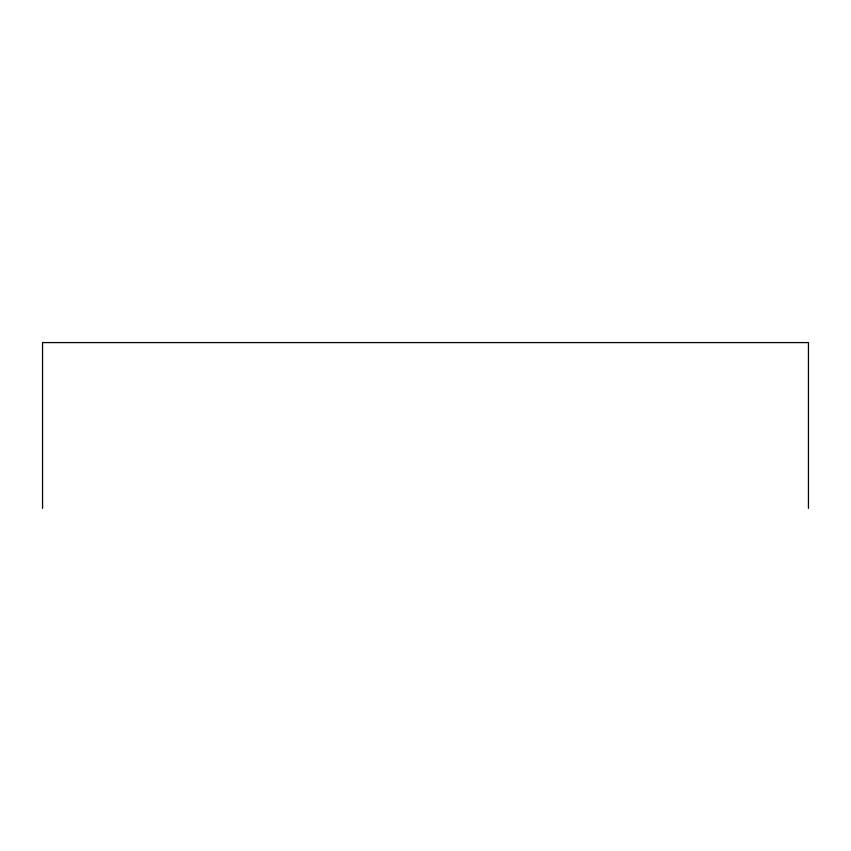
<?xml version="1.0" encoding="UTF-8"?>
<svg xmlns="http://www.w3.org/2000/svg" width="851" height="851" viewBox="0 0 851 851"><rect width="100%" height="100%" fill="white"/><g stroke="black" fill="none" stroke-linecap="round" stroke-linejoin="round"><path stroke-width="1.28" d="M808.45 508.409L808.45 342.591L42.55 342.591L42.55 508.409"/></g></svg>
